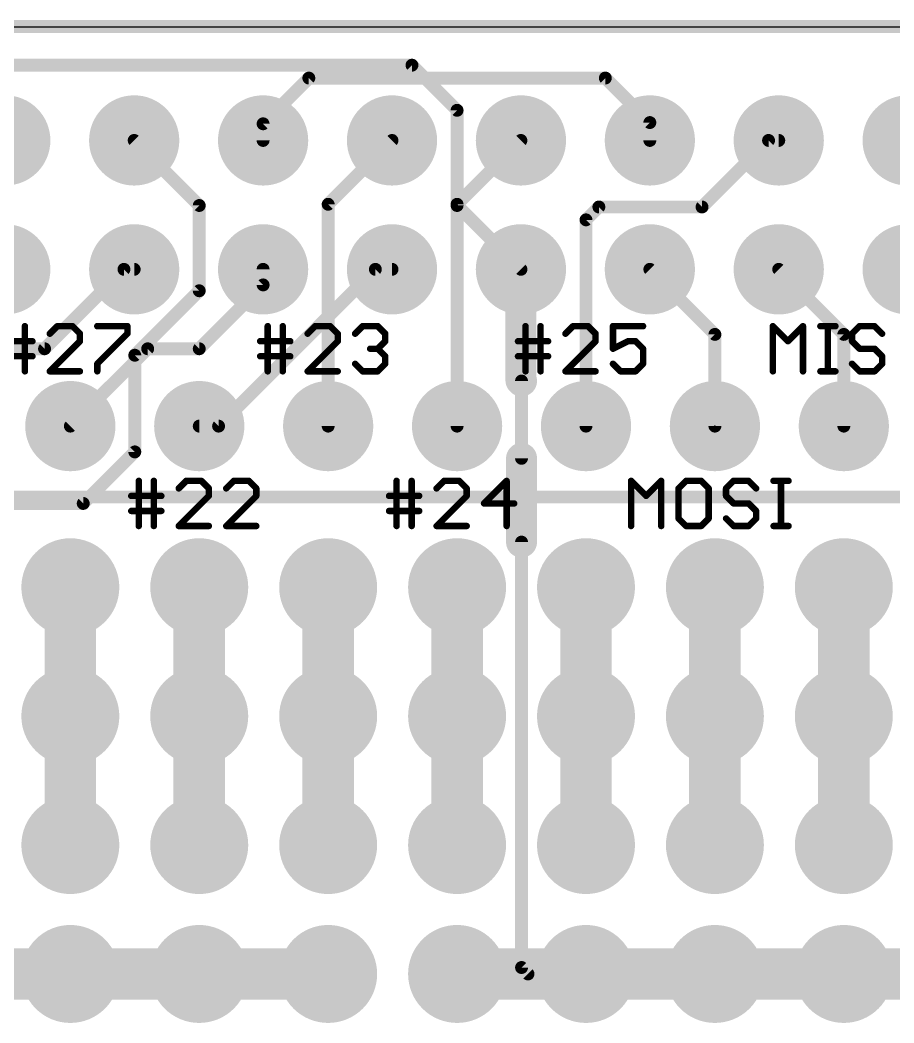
# Model space of a CAD drawing. Extents: x -0.1 to 65.3, y 0 to 30.1.
# Drawn here: x 18.82 to 36.04, y 10.39 to 30.15 of the extents above; entities that cross this region are included whole.
import ezdxf

# ---------------------------------------------------------------- set-up
doc = ezdxf.new("R2010")
doc.units = 0
for name, color, linetype in [('1', 12, 'CONTINUOUS'), ('114', 6, 'CONTINUOUS'), ('16', 132, 'CONTINUOUS'), ('17', 110, 'CONTINUOUS'), ('18', 110, 'CONTINUOUS'), ('20', 4, 'CONTINUOUS'), ('21', 40, 'CONTINUOUS'), ('23', 53, 'CONTINUOUS'), ('29', 253, 'CONTINUOUS'), ('30', 253, 'CONTINUOUS')]:
    doc.layers.add(name, color=color, linetype=linetype)

# ---------------------------------------------------------------- blocks, each defined once
blk = doc.blocks.new('RECT')
blk.add_solid([(-0.5, -0.5), (0.5, -0.5), (-0.5, 0.5), (0.5, 0.5)])
blk = doc.blocks.new('ROUNDP')
at = {"const_width": 0.5}
blk.add_lwpolyline([(0, -0.25, 1), (0, 0.25, 1), (0, -0.25)], format="xyb", dxfattribs=at)
blk = doc.blocks.new('ROUNDV')
at = {"const_width": 0.5}
blk.add_lwpolyline([(0, -0.25, 1), (0, 0.25, 1), (0, -0.25)], format="xyb", dxfattribs=at)

msp = doc.modelspace()

# ---------------------------------------------------------------- linework, layer by layer
at = {"layer": '1', "const_width": 0.254}
for points in [[(23.61, 28.1058), (24.511, 29.0068)], [(24.511, 29.0068), (30.353, 29.0068)], [(30.353, 29.0068), (31.23, 28.1298)], [(23.61, 27.7778), (23.61, 28.1058)], [(31.23, 28.1298), (31.23, 27.7778)], [(21.07, 27.7778), (22.352, 26.4958)], [(27.432, 26.5198), (28.69, 27.7778)], [(32.258, 26.4668), (33.569, 27.7778)], [(33.569, 27.7778), (33.77, 27.7778)], [(22.352, 26.4958), (22.352, 24.8158)], [(27.432, 22.1488), (27.432, 26.5198)], [(29.972, 26.2128), (30.226, 26.4668)], [(30.226, 26.4668), (32.258, 26.4668)], [(29.972, 22.1488), (29.972, 26.2128)], [(19.304, 23.6728), (20.869, 25.2378)], [(20.869, 25.2378), (21.07, 25.2378)], [(22.733, 22.1488), (25.822, 25.2378)], [(25.822, 25.2378), (26.15, 25.2378)], [(31.23, 25.2378), (32.512, 23.9558)], [(33.77, 25.2378), (35.052, 23.9558)], [(22.352, 24.8158), (21.082, 23.5458)], [(32.512, 23.9558), (32.512, 22.1488)], [(35.052, 23.9558), (35.052, 22.1488)], [(16.256, 23.6728), (19.304, 23.6728)], [(21.082, 23.5458), (21.082, 21.6408)], [(22.352, 22.1488), (22.733, 22.1488)], [(21.082, 21.6408), (20.066, 20.6248)], [(20.066, 20.6248), (18.669, 20.6248)]]:
    msp.add_lwpolyline(points, dxfattribs=at)
at = {"layer": '1', "const_width": 0.127}
for points in [[(24.511, 29.0703, 1), (24.511, 28.9433)], [(24.5559, 28.9619, 1), (24.4661, 29.0517)], [(30.3979, 29.0517, 1), (30.3081, 28.9619)], [(30.353, 28.9433, 1), (30.353, 29.0703)], [(23.6735, 28.1058, 1), (23.5465, 28.1058)], [(23.5651, 28.1507, 1), (23.6549, 28.0609)], [(31.2935, 28.1298, 1), (31.1665, 28.1298)], [(31.1851, 28.0849, 1), (31.2749, 28.1747)], [(21.1149, 27.8227, 1), (21.0251, 27.7329)], [(28.7349, 27.7329, 1), (28.6451, 27.8227)], [(33.569, 27.8413, 1), (33.569, 27.7143)], [(33.6139, 27.7329, 1), (33.5241, 27.8227)], [(33.77, 27.7143, 1), (33.77, 27.8413)], [(23.5465, 27.7778, 1), (23.6735, 27.7778)], [(31.1665, 27.7778, 1), (31.2935, 27.7778)], [(22.4155, 26.4958, 1), (22.2885, 26.4958)], [(22.3071, 26.4509, 1), (22.3969, 26.5407)], [(27.4955, 26.5198, 1), (27.3685, 26.5198)], [(27.3871, 26.5647, 1), (27.4769, 26.4749)], [(30.226, 26.5303, 1), (30.226, 26.4033)], [(30.2709, 26.4219, 1), (30.1811, 26.5117)], [(32.2131, 26.5117, 1), (32.3029, 26.4219)], [(32.258, 26.4033, 1), (32.258, 26.5303)], [(30.0355, 26.2128, 1), (29.9085, 26.2128)], [(29.9271, 26.2577, 1), (30.0169, 26.1679)], [(20.869, 25.3013, 1), (20.869, 25.1743)], [(20.9139, 25.1929, 1), (20.8241, 25.2827)], [(21.07, 25.1743, 1), (21.07, 25.3013)], [(25.822, 25.3013, 1), (25.822, 25.1743)], [(25.8669, 25.1929, 1), (25.7771, 25.2827)], [(26.15, 25.1743, 1), (26.15, 25.3013)], [(31.2749, 25.2827, 1), (31.1851, 25.1929)], [(33.8149, 25.2827, 1), (33.7251, 25.1929)], [(22.3969, 24.7709, 1), (22.3071, 24.8607)], [(22.2885, 24.8158, 1), (22.4155, 24.8158)], [(32.5755, 23.9558, 1), (32.4485, 23.9558)], [(32.4671, 23.9109, 1), (32.5569, 24.0007)], [(35.1155, 23.9558, 1), (34.9885, 23.9558)], [(35.0071, 23.9109, 1), (35.0969, 24.0007)], [(19.2591, 23.7177, 1), (19.3489, 23.6279)], [(19.304, 23.6093, 1), (19.304, 23.7363)], [(21.1455, 23.5458, 1), (21.0185, 23.5458)], [(21.0371, 23.5907, 1), (21.1269, 23.5009)], [(22.352, 22.2123, 1), (22.352, 22.0853)], [(22.6881, 22.1937, 1), (22.7779, 22.1039)], [(22.733, 22.0853, 1), (22.733, 22.2123)], [(27.3685, 22.1488, 1), (27.4955, 22.1488)], [(29.9085, 22.1488, 1), (30.0355, 22.1488)], [(32.4485, 22.1488, 1), (32.5755, 22.1488)], [(34.9885, 22.1488, 1), (35.1155, 22.1488)], [(21.1269, 21.5959, 1), (21.0371, 21.6857)], [(21.0185, 21.6408, 1), (21.1455, 21.6408)], [(20.066, 20.5613, 1), (20.066, 20.6883)], [(20.0211, 20.6697, 1), (20.1109, 20.5799)]]:
    msp.add_lwpolyline(points, format="xyb", dxfattribs=at)
at = {"layer": '114', "const_width": 0.8128}
for points in [[(7.112, 11.3538), (24.892, 11.3538)], [(27.432, 11.3538), (57.912, 11.3538)]]:
    msp.add_lwpolyline(points, dxfattribs=at)
at = {"layer": '114', "const_width": 0.4064}
for points in [[(24.892, 11.1506, 1), (24.892, 11.557)], [(27.432, 11.557, 1), (27.432, 11.1506)]]:
    msp.add_lwpolyline(points, format="xyb", dxfattribs=at)
at = {"layer": '16'}
for points, const_width in [([(65.151, 30.0228), (0, 30.0228)], 0.254), ([(12.827, 29.2608), (26.543, 29.2608)], 0.254), ([(26.543, 29.2608), (27.432, 28.3718)], 0.254), ([(27.432, 28.3718), (27.432, 26.4958)], 0.254), ([(26.15, 27.7778), (24.892, 26.5198)], 0.254), ([(24.892, 26.5198), (24.892, 22.1488)], 0.254), ([(27.432, 26.4958), (28.69, 25.2378)], 0.254), ([(28.69, 25.2378), (28.69, 23.0498)], 0.6096), ([(23.61, 24.9308), (23.61, 25.2378)], 0.254), ([(22.352, 23.6728), (23.61, 24.9308)], 0.254), ([(19.812, 22.1488), (21.336, 23.6728)], 0.254), ([(21.336, 23.6728), (22.352, 23.6728)], 0.254), ([(28.69, 23.0498), (28.702, 23.0378)], 0.6096), ([(28.702, 23.0378), (28.702, 21.5138)], 0.254), ([(28.702, 21.5138), (28.702, 19.8628)], 0.6096), ([(0, 20.7518), (65.024, 20.7518)], 0.254), ([(28.702, 19.8628), (28.702, 11.4808)], 0.254), ([(19.812, 18.9738), (19.812, 16.4338)], 0.6096), ([(22.352, 18.9738), (22.352, 16.4338)], 0.6096), ([(24.892, 18.9738), (24.892, 16.4338)], 0.6096), ([(27.432, 18.9738), (27.432, 16.4338)], 0.6096), ([(29.972, 18.9738), (29.972, 16.4338)], 0.6096), ([(32.512, 18.9738), (32.512, 16.4338)], 0.6096), ([(35.052, 18.9738), (35.052, 16.4338)], 0.6096), ([(19.812, 16.4338), (19.812, 13.8938)], 0.6096), ([(22.352, 16.4338), (22.352, 13.8938)], 0.6096), ([(24.892, 16.4338), (24.892, 13.8938)], 0.6096), ([(27.432, 16.4338), (27.432, 13.8938)], 0.6096), ([(29.972, 16.4338), (29.972, 13.8938)], 0.6096), ([(32.512, 16.4338), (32.512, 13.8938)], 0.6096), ([(35.052, 16.4338), (35.052, 13.8938)], 0.6096), ([(17.272, 11.3538), (19.812, 11.3538)], 0.8128), ([(19.812, 11.3538), (22.352, 11.3538)], 0.8128), ([(22.352, 11.3538), (24.892, 11.3538)], 0.8128), ([(27.432, 11.3538), (28.829, 11.3538)], 0.8128), ([(28.829, 11.3538), (29.972, 11.3538)], 0.8128), ([(29.972, 11.3538), (32.512, 11.3538)], 0.8128), ([(32.512, 11.3538), (35.052, 11.3538)], 0.8128), ([(35.052, 11.3538), (37.592, 11.3538)], 0.8128), ([(28.702, 11.4808), (28.829, 11.3538)], 0.254)]:
    msp.add_lwpolyline(points, dxfattribs=dict(at, const_width=const_width))
for points, const_width in [([(26.5879, 29.3057, 1), (26.4981, 29.2159)], 0.127), ([(26.543, 29.1973, 1), (26.543, 29.3243)], 0.127), ([(27.4955, 28.3718, 1), (27.3685, 28.3718)], 0.127), ([(27.3871, 28.3269, 1), (27.4769, 28.4167)], 0.127), ([(26.1949, 27.7329, 1), (26.1051, 27.8227)], 0.127), ([(24.9555, 26.5198, 1), (24.8285, 26.5198)], 0.127), ([(24.8471, 26.5647, 1), (24.9369, 26.4749)], 0.127), ([(27.4769, 26.5407, 1), (27.3871, 26.4509)], 0.127), ([(27.3685, 26.4958, 1), (27.4955, 26.4958)], 0.127), ([(28.8424, 25.2378, 1), (28.5376, 25.2378)], 0.3048), ([(23.6735, 25.2378, 1), (23.5465, 25.2378)], 0.127), ([(28.6451, 25.1929, 1), (28.7349, 25.2827)], 0.127), ([(23.5465, 24.9308, 1), (23.6735, 24.9308)], 0.127), ([(23.6549, 24.8859, 1), (23.5651, 24.9757)], 0.127), ([(21.336, 23.7363, 1), (21.336, 23.6093)], 0.127), ([(21.3809, 23.6279, 1), (21.2911, 23.7177)], 0.127), ([(22.3071, 23.7177, 1), (22.3969, 23.6279)], 0.127), ([(22.352, 23.6093, 1), (22.352, 23.7363)], 0.127), ([(28.7978, 23.1576, 1), (28.5822, 22.942)], 0.3048), ([(28.5376, 23.0498, 1), (28.8424, 23.0498)], 0.3048), ([(28.5942, 22.93, 1), (28.8098, 23.1456)], 0.3048), ([(28.7655, 23.0378, 1), (28.6385, 23.0378)], 0.127), ([(19.7671, 22.1937, 1), (19.8569, 22.1039)], 0.127), ([(24.8285, 22.1488, 1), (24.9555, 22.1488)], 0.127), ([(28.8544, 21.5138, 1), (28.5496, 21.5138)], 0.3048), ([(28.6385, 21.5138, 1), (28.7655, 21.5138)], 0.127), ([(28.5496, 19.8628, 1), (28.8544, 19.8628)], 0.3048), ([(28.7655, 19.8628, 1), (28.6385, 19.8628)], 0.127), ([(19.9644, 18.9738, 1), (19.6596, 18.9738)], 0.3048), ([(22.5044, 18.9738, 1), (22.1996, 18.9738)], 0.3048), ([(25.0444, 18.9738, 1), (24.7396, 18.9738)], 0.3048), ([(27.5844, 18.9738, 1), (27.2796, 18.9738)], 0.3048), ([(30.1244, 18.9738, 1), (29.8196, 18.9738)], 0.3048), ([(32.6644, 18.9738, 1), (32.3596, 18.9738)], 0.3048), ([(35.2044, 18.9738, 1), (34.8996, 18.9738)], 0.3048), ([(19.9644, 16.4338, 1), (19.6596, 16.4338)], 0.3048), ([(22.5044, 16.4338, 1), (22.1996, 16.4338)], 0.3048), ([(25.0444, 16.4338, 1), (24.7396, 16.4338)], 0.3048), ([(27.5844, 16.4338, 1), (27.2796, 16.4338)], 0.3048), ([(30.1244, 16.4338, 1), (29.8196, 16.4338)], 0.3048), ([(32.6644, 16.4338, 1), (32.3596, 16.4338)], 0.3048), ([(35.2044, 16.4338, 1), (34.8996, 16.4338)], 0.3048), ([(19.6596, 16.4338, 1), (19.9644, 16.4338)], 0.3048), ([(22.1996, 16.4338, 1), (22.5044, 16.4338)], 0.3048), ([(24.7396, 16.4338, 1), (25.0444, 16.4338)], 0.3048), ([(27.2796, 16.4338, 1), (27.5844, 16.4338)], 0.3048), ([(29.8196, 16.4338, 1), (30.1244, 16.4338)], 0.3048), ([(32.3596, 16.4338, 1), (32.6644, 16.4338)], 0.3048), ([(34.8996, 16.4338, 1), (35.2044, 16.4338)], 0.3048), ([(19.6596, 13.8938, 1), (19.9644, 13.8938)], 0.3048), ([(22.1996, 13.8938, 1), (22.5044, 13.8938)], 0.3048), ([(24.7396, 13.8938, 1), (25.0444, 13.8938)], 0.3048), ([(27.2796, 13.8938, 1), (27.5844, 13.8938)], 0.3048), ([(29.8196, 13.8938, 1), (30.1244, 13.8938)], 0.3048), ([(32.3596, 13.8938, 1), (32.6644, 13.8938)], 0.3048), ([(34.8996, 13.8938, 1), (35.2044, 13.8938)], 0.3048), ([(19.812, 11.557, 1), (19.812, 11.1506)], 0.4064), ([(19.812, 11.1506, 1), (19.812, 11.557)], 0.4064), ([(22.352, 11.557, 1), (22.352, 11.1506)], 0.4064), ([(22.352, 11.1506, 1), (22.352, 11.557)], 0.4064), ([(24.892, 11.1506, 1), (24.892, 11.557)], 0.4064), ([(27.432, 11.557, 1), (27.432, 11.1506)], 0.4064), ([(28.829, 11.557, 1), (28.829, 11.1506)], 0.4064), ([(28.829, 11.1506, 1), (28.829, 11.557)], 0.4064), ([(29.972, 11.557, 1), (29.972, 11.1506)], 0.4064), ([(29.972, 11.1506, 1), (29.972, 11.557)], 0.4064), ([(32.512, 11.557, 1), (32.512, 11.1506)], 0.4064), ([(32.512, 11.1506, 1), (32.512, 11.557)], 0.4064), ([(35.052, 11.557, 1), (35.052, 11.1506)], 0.4064), ([(35.052, 11.1506, 1), (35.052, 11.557)], 0.4064), ([(28.7469, 11.5257, 1), (28.6571, 11.4359)], 0.127), ([(28.6385, 11.4808, 1), (28.7655, 11.4808)], 0.127), ([(28.7841, 11.3089, 1), (28.8739, 11.3987)], 0.127)]:
    msp.add_lwpolyline(points, format="xyb", dxfattribs=dict(at, const_width=const_width))
at = {"layer": '20'}
msp.add_line((62, 30.0078), (3, 30.0078), dxfattribs=at)
at = {"layer": '21'}
msp.add_line((62, 30.0078), (3, 30.0078), dxfattribs=at)
for points, const_width in [([(18.9171, 24.1181), (18.9171, 23.2283)], 0.127), ([(19.556, 24.1181), (19.4077, 23.9698)], 0.127), ([(19.8526, 24.1181), (19.556, 24.1181)], 0.127), ([(20.0009, 23.9698), (19.8526, 24.1181)], 0.127), ([(20.3433, 24.1181), (20.9364, 24.1181)], 0.127), ([(20.9364, 24.1181), (20.9364, 23.9698)], 0.127), ([(23.7005, 23.2283), (23.7005, 24.1181)], 0.127), ([(23.9971, 24.1181), (23.9971, 23.2283)], 0.127), ([(24.636, 24.1181), (24.4877, 23.9698)], 0.127), ([(24.9326, 24.1181), (24.636, 24.1181)], 0.127), ([(25.0809, 23.9698), (24.9326, 24.1181)], 0.127), ([(25.4233, 23.9698), (25.5716, 24.1181)], 0.127), ([(25.5716, 24.1181), (25.8681, 24.1181)], 0.127), ([(25.8681, 24.1181), (26.0164, 23.9698)], 0.127), ([(28.7805, 23.2283), (28.7805, 24.1181)], 0.127), ([(29.0771, 24.1181), (29.0771, 23.2283)], 0.127), ([(29.716, 24.1181), (29.5677, 23.9698)], 0.127), ([(30.0126, 24.1181), (29.716, 24.1181)], 0.127), ([(30.1609, 23.9698), (30.0126, 24.1181)], 0.127), ([(31.0964, 24.1181), (30.5033, 24.1181)], 0.127), ([(30.5033, 24.1181), (30.5033, 23.6732)], 0.127), ([(33.6544, 23.2283), (33.6544, 24.1181)], 0.127), ([(33.6544, 24.1181), (33.951, 23.8215)], 0.127), ([(33.951, 23.8215), (34.2476, 24.1181)], 0.127), ([(34.2476, 24.1181), (34.2476, 23.2283)], 0.127), ([(34.5899, 24.1181), (34.8865, 24.1181)], 0.127), ([(34.7382, 23.2283), (34.7382, 24.1181)], 0.127), ([(35.3619, 24.1181), (35.2136, 23.9698)], 0.127), ([(35.6585, 24.1181), (35.3619, 24.1181)], 0.127), ([(35.8068, 23.9698), (35.6585, 24.1181)], 0.127), ([(20.0009, 23.8215), (20.0009, 23.9698)], 0.127), ([(20.9364, 23.9698), (20.3433, 23.3766)], 0.127), ([(25.0809, 23.8215), (25.0809, 23.9698)], 0.127), ([(26.0164, 23.9698), (26.0164, 23.8215)], 0.127), ([(30.1609, 23.8215), (30.1609, 23.9698)], 0.127), ([(35.2136, 23.9698), (35.2136, 23.8215)], 0.127), ([(18.4722, 23.8215), (18.9171, 23.8215)], 0.127), ([(18.9171, 23.8215), (19.0654, 23.8215)], 0.127), ([(19.4077, 23.2283), (20.0009, 23.8215)], 0.127), ([(23.5522, 23.8215), (23.9971, 23.8215)], 0.127), ([(23.9971, 23.8215), (24.1454, 23.8215)], 0.127), ([(24.4877, 23.2283), (25.0809, 23.8215)], 0.127), ([(25.8681, 23.6732), (25.7198, 23.6732)], 0.127), ([(26.0164, 23.8215), (25.8681, 23.6732)], 0.127), ([(25.8681, 23.6732), (26.0164, 23.5249)], 0.127), ([(28.6322, 23.8215), (29.0771, 23.8215)], 0.127), ([(29.0771, 23.8215), (29.2254, 23.8215)], 0.127), ([(29.5677, 23.2283), (30.1609, 23.8215)], 0.127), ([(30.5033, 23.6732), (30.7998, 23.8215)], 0.127), ([(30.7998, 23.8215), (30.9481, 23.8215)], 0.127), ([(30.9481, 23.8215), (31.0964, 23.6732)], 0.127), ([(31.0964, 23.6732), (31.0964, 23.3766)], 0.127), ([(35.2136, 23.8215), (35.3619, 23.6732)], 0.127), ([(35.3619, 23.6732), (35.6585, 23.6732)], 0.127), ([(35.6585, 23.6732), (35.8068, 23.5249)], 0.127), ([(18.4722, 23.5249), (19.0654, 23.5249)], 0.127), ([(23.5522, 23.5249), (24.1454, 23.5249)], 0.127), ([(26.0164, 23.5249), (26.0164, 23.3766)], 0.127), ([(28.6322, 23.5249), (29.2254, 23.5249)], 0.127), ([(35.8068, 23.5249), (35.8068, 23.3766)], 0.127), ([(20.3433, 23.3766), (20.3433, 23.2283)], 0.127), ([(25.5716, 23.2283), (25.4233, 23.3766)], 0.127), ([(26.0164, 23.3766), (25.8681, 23.2283)], 0.127), ([(30.6516, 23.2283), (30.5033, 23.3766)], 0.127), ([(31.0964, 23.3766), (30.9481, 23.2283)], 0.127), ([(35.3619, 23.2283), (35.2136, 23.3766)], 0.127), ([(35.8068, 23.3766), (35.6585, 23.2283)], 0.127), ([(20.0009, 23.2283), (19.4077, 23.2283)], 0.127), ([(25.0809, 23.2283), (24.4877, 23.2283)], 0.127), ([(25.8681, 23.2283), (25.5716, 23.2283)], 0.127), ([(30.1609, 23.2283), (29.5677, 23.2283)], 0.127), ([(30.9481, 23.2283), (30.6516, 23.2283)], 0.127), ([(34.5899, 23.2283), (34.8865, 23.2283)], 0.127), ([(35.6585, 23.2283), (35.3619, 23.2283)], 0.127), ([(21.1605, 20.1803), (21.1605, 21.0701)], 0.127), ([(21.4571, 21.0701), (21.4571, 20.1803)], 0.127), ([(22.096, 21.0701), (21.9477, 20.9218)], 0.127), ([(22.3926, 21.0701), (22.096, 21.0701)], 0.127), ([(22.5409, 20.9218), (22.3926, 21.0701)], 0.127), ([(22.5409, 20.7735), (22.5409, 20.9218)], 0.127), ([(23.0316, 21.0701), (22.8833, 20.9218)], 0.127), ([(23.3281, 21.0701), (23.0316, 21.0701)], 0.127), ([(23.4764, 20.9218), (23.3281, 21.0701)], 0.127), ([(23.4764, 20.7735), (23.4764, 20.9218)], 0.127), ([(26.2405, 20.1803), (26.2405, 21.0701)], 0.127), ([(26.5371, 21.0701), (26.5371, 20.1803)], 0.127), ([(27.176, 21.0701), (27.0277, 20.9218)], 0.127), ([(27.4726, 21.0701), (27.176, 21.0701)], 0.127), ([(27.6209, 20.9218), (27.4726, 21.0701)], 0.127), ([(27.6209, 20.7735), (27.6209, 20.9218)], 0.127), ([(28.4081, 21.0701), (27.9633, 20.6252)], 0.127), ([(28.4081, 20.1803), (28.4081, 21.0701)], 0.127), ([(30.8604, 20.1803), (30.8604, 21.0701)], 0.127), ([(30.8604, 21.0701), (31.157, 20.7735)], 0.127), ([(31.157, 20.7735), (31.4536, 21.0701)], 0.127), ([(31.4536, 21.0701), (31.4536, 20.1803)], 0.127), ([(31.9442, 21.0701), (31.7959, 20.9218)], 0.127), ([(31.7959, 20.9218), (31.7959, 20.3286)], 0.127), ([(32.2408, 21.0701), (31.9442, 21.0701)], 0.127), ([(32.3891, 20.9218), (32.2408, 21.0701)], 0.127), ([(32.3891, 20.3286), (32.3891, 20.9218)], 0.127), ([(32.8797, 21.0701), (32.7314, 20.9218)], 0.127), ([(32.7314, 20.9218), (32.7314, 20.7735)], 0.127), ([(33.1763, 21.0701), (32.8797, 21.0701)], 0.127), ([(33.3246, 20.9218), (33.1763, 21.0701)], 0.127), ([(33.6669, 21.0701), (33.9635, 21.0701)], 0.127), ([(33.8152, 20.1803), (33.8152, 21.0701)], 0.127), ([(21.0122, 20.7735), (21.4571, 20.7735)], 0.127), ([(21.4571, 20.7735), (21.6054, 20.7735)], 0.127), ([(21.9477, 20.1803), (22.5409, 20.7735)], 0.127), ([(22.8833, 20.1803), (23.4764, 20.7735)], 0.127), ([(26.0922, 20.7735), (26.5371, 20.7735)], 0.127), ([(26.5371, 20.7735), (26.6854, 20.7735)], 0.127), ([(27.0277, 20.1803), (27.6209, 20.7735)], 0.127), ([(32.7314, 20.7735), (32.8797, 20.6252)], 0.127), ([(27.9633, 20.6252), (28.5564, 20.6252)], 0.127), ([(32.8797, 20.6252), (33.1763, 20.6252)], 0.127), ([(33.1763, 20.6252), (33.3246, 20.4769)], 0.127), ([(21.0122, 20.4769), (21.6054, 20.4769)], 0.127), ([(26.0922, 20.4769), (26.6854, 20.4769)], 0.127), ([(31.7959, 20.3286), (31.9442, 20.1803)], 0.127), ([(32.2408, 20.1803), (32.3891, 20.3286)], 0.127), ([(32.8797, 20.1803), (32.7314, 20.3286)], 0.127), ([(33.3246, 20.3286), (33.1763, 20.1803)], 0.127), ([(33.3246, 20.4769), (33.3246, 20.3286)], 0.127), ([(22.5409, 20.1803), (21.9477, 20.1803)], 0.127), ([(23.4764, 20.1803), (22.8833, 20.1803)], 0.127), ([(27.6209, 20.1803), (27.0277, 20.1803)], 0.127), ([(31.9442, 20.1803), (32.2408, 20.1803)], 0.127), ([(33.1763, 20.1803), (32.8797, 20.1803)], 0.127), ([(33.6669, 20.1803), (33.9635, 20.1803)], 0.127), ([(19.812, 18.9738), (19.812, 13.6398)], 0.6096), ([(22.352, 18.9738), (22.352, 13.6398)], 0.6096), ([(24.892, 18.9738), (24.892, 13.6398)], 0.6096), ([(27.432, 18.9738), (27.432, 13.6398)], 0.6096), ([(29.972, 18.9738), (29.972, 13.6398)], 0.6096), ([(32.512, 18.9738), (32.512, 13.6398)], 0.6096), ([(35.052, 18.9738), (35.052, 13.6398)], 0.6096)]:
    msp.add_lwpolyline(points, dxfattribs=dict(at, const_width=const_width))
for points, const_width in [([(18.9489, 24.1181, 1), (18.8854, 24.1181)], 0.0635), ([(19.556, 24.1498, 1), (19.556, 24.0863)], 0.0635), ([(19.5785, 24.0956, 1), (19.5336, 24.1405)], 0.0635), ([(19.8751, 24.1405, 1), (19.8302, 24.0956)], 0.0635), ([(19.8526, 24.0863, 1), (19.8526, 24.1498)], 0.0635), ([(20.3433, 24.1498, 1), (20.3433, 24.0863)], 0.0635), ([(20.9682, 24.1181, 1), (20.9047, 24.1181)], 0.0635), ([(20.9364, 24.0863, 1), (20.9364, 24.1498)], 0.0635), ([(23.7323, 24.1181, 1), (23.6688, 24.1181)], 0.0635), ([(24.0288, 24.1181, 1), (23.9654, 24.1181)], 0.0635), ([(24.636, 24.1498, 1), (24.636, 24.0863)], 0.0635), ([(24.6585, 24.0956, 1), (24.6136, 24.1405)], 0.0635), ([(24.9551, 24.1405, 1), (24.9102, 24.0956)], 0.0635), ([(24.9326, 24.0863, 1), (24.9326, 24.1498)], 0.0635), ([(25.5716, 24.1498, 1), (25.5716, 24.0863)], 0.0635), ([(25.594, 24.0956, 1), (25.5491, 24.1405)], 0.0635), ([(25.8906, 24.1405, 1), (25.8457, 24.0956)], 0.0635), ([(25.8681, 24.0863, 1), (25.8681, 24.1498)], 0.0635), ([(28.8123, 24.1181, 1), (28.7488, 24.1181)], 0.0635), ([(29.1089, 24.1181, 1), (29.0454, 24.1181)], 0.0635), ([(29.716, 24.1498, 1), (29.716, 24.0863)], 0.0635), ([(29.7385, 24.0956, 1), (29.6936, 24.1405)], 0.0635), ([(30.0351, 24.1405, 1), (29.9902, 24.0956)], 0.0635), ([(30.0126, 24.0863, 1), (30.0126, 24.1498)], 0.0635), ([(30.535, 24.1181, 1), (30.4715, 24.1181)], 0.0635), ([(30.5033, 24.1498, 1), (30.5033, 24.0863)], 0.0635), ([(31.0964, 24.0863, 1), (31.0964, 24.1498)], 0.0635), ([(33.6861, 24.1181, 1), (33.6226, 24.1181)], 0.0635), ([(33.6768, 24.1405, 1), (33.6319, 24.0956)], 0.0635), ([(34.2793, 24.1181, 1), (34.2158, 24.1181)], 0.0635), ([(34.27, 24.0956, 1), (34.2251, 24.1405)], 0.0635), ([(34.5899, 24.1498, 1), (34.5899, 24.0863)], 0.0635), ([(34.7699, 24.1181, 1), (34.7064, 24.1181)], 0.0635), ([(34.8865, 24.0863, 1), (34.8865, 24.1498)], 0.0635), ([(35.3619, 24.1498, 1), (35.3619, 24.0863)], 0.0635), ([(35.3843, 24.0956, 1), (35.3394, 24.1405)], 0.0635), ([(35.6809, 24.1405, 1), (35.636, 24.0956)], 0.0635), ([(35.6585, 24.0863, 1), (35.6585, 24.1498)], 0.0635), ([(19.3853, 23.9922, 1), (19.4302, 23.9473)], 0.0635), ([(20.0327, 23.9698, 1), (19.9692, 23.9698)], 0.0635), ([(19.9785, 23.9473, 1), (20.0234, 23.9922)], 0.0635), ([(20.9047, 23.9698, 1), (20.9682, 23.9698)], 0.0635), ([(20.9589, 23.9473, 1), (20.914, 23.9922)], 0.0635), ([(24.4653, 23.9922, 1), (24.5102, 23.9473)], 0.0635), ([(25.1127, 23.9698, 1), (25.0492, 23.9698)], 0.0635), ([(25.0585, 23.9473, 1), (25.1034, 23.9922)], 0.0635), ([(25.4008, 23.9922, 1), (25.4457, 23.9473)], 0.0635), ([(26.0482, 23.9698, 1), (25.9847, 23.9698)], 0.0635), ([(25.994, 23.9473, 1), (26.0389, 23.9922)], 0.0635), ([(29.5453, 23.9922, 1), (29.5902, 23.9473)], 0.0635), ([(30.1927, 23.9698, 1), (30.1292, 23.9698)], 0.0635), ([(30.1385, 23.9473, 1), (30.1834, 23.9922)], 0.0635), ([(35.2453, 23.9698, 1), (35.1818, 23.9698)], 0.0635), ([(35.1911, 23.9922, 1), (35.236, 23.9473)], 0.0635), ([(35.7843, 23.9473, 1), (35.8292, 23.9922)], 0.0635), ([(18.9171, 23.8532, 1), (18.9171, 23.7897)], 0.0635), ([(18.9171, 23.7897, 1), (18.9171, 23.8532)], 0.0635), ([(19.0654, 23.7897, 1), (19.0654, 23.8532)], 0.0635), ([(19.9692, 23.8215, 1), (20.0327, 23.8215)], 0.0635), ([(20.0234, 23.799, 1), (19.9785, 23.8439)], 0.0635), ([(23.5522, 23.8532, 1), (23.5522, 23.7897)], 0.0635), ([(23.9971, 23.8532, 1), (23.9971, 23.7897)], 0.0635), ([(23.9971, 23.7897, 1), (23.9971, 23.8532)], 0.0635), ([(24.1454, 23.7897, 1), (24.1454, 23.8532)], 0.0635), ([(25.0492, 23.8215, 1), (25.1127, 23.8215)], 0.0635), ([(25.1034, 23.799, 1), (25.0585, 23.8439)], 0.0635), ([(25.7198, 23.7049, 1), (25.7198, 23.6414)], 0.0635), ([(25.8906, 23.6956, 1), (25.8457, 23.6507)], 0.0635), ([(25.8457, 23.6956, 1), (25.8906, 23.6507)], 0.0635), ([(25.8681, 23.6414, 1), (25.8681, 23.7049)], 0.0635), ([(25.9847, 23.8215, 1), (26.0482, 23.8215)], 0.0635), ([(26.0389, 23.799, 1), (25.994, 23.8439)], 0.0635), ([(28.6322, 23.8532, 1), (28.6322, 23.7897)], 0.0635), ([(29.0771, 23.8532, 1), (29.0771, 23.7897)], 0.0635), ([(29.0771, 23.7897, 1), (29.0771, 23.8532)], 0.0635), ([(29.2254, 23.7897, 1), (29.2254, 23.8532)], 0.0635), ([(30.1292, 23.8215, 1), (30.1927, 23.8215)], 0.0635), ([(30.1834, 23.799, 1), (30.1385, 23.8439)], 0.0635), ([(30.4891, 23.7016, 1), (30.5175, 23.6448)], 0.0635), ([(30.7998, 23.8532, 1), (30.7998, 23.7897)], 0.0635), ([(30.814, 23.7931, 1), (30.7856, 23.8499)], 0.0635), ([(30.9706, 23.8439, 1), (30.9257, 23.799)], 0.0635), ([(30.9481, 23.7897, 1), (30.9481, 23.8532)], 0.0635), ([(31.1282, 23.6732, 1), (31.0647, 23.6732)], 0.0635), ([(31.074, 23.6507, 1), (31.1189, 23.6956)], 0.0635), ([(33.9285, 23.8439, 1), (33.9734, 23.799)], 0.0635), ([(33.9285, 23.799, 1), (33.9734, 23.8439)], 0.0635), ([(35.1818, 23.8215, 1), (35.2453, 23.8215)], 0.0635), ([(35.236, 23.8439, 1), (35.1911, 23.799)], 0.0635), ([(35.3619, 23.7049, 1), (35.3619, 23.6414)], 0.0635), ([(35.3394, 23.6507, 1), (35.3843, 23.6956)], 0.0635), ([(35.6809, 23.6956, 1), (35.636, 23.6507)], 0.0635), ([(35.6585, 23.6414, 1), (35.6585, 23.7049)], 0.0635), ([(19.0654, 23.4931, 1), (19.0654, 23.5566)], 0.0635), ([(23.5522, 23.5566, 1), (23.5522, 23.4931)], 0.0635), ([(24.1454, 23.4931, 1), (24.1454, 23.5566)], 0.0635), ([(26.0482, 23.5249, 1), (25.9847, 23.5249)], 0.0635), ([(25.994, 23.5024, 1), (26.0389, 23.5473)], 0.0635), ([(28.6322, 23.5566, 1), (28.6322, 23.4931)], 0.0635), ([(29.2254, 23.4931, 1), (29.2254, 23.5566)], 0.0635), ([(30.4715, 23.6732, 1), (30.535, 23.6732)], 0.0635), ([(35.8385, 23.5249, 1), (35.775, 23.5249)], 0.0635), ([(35.7843, 23.5024, 1), (35.8292, 23.5473)], 0.0635), ([(20.375, 23.3766, 1), (20.3115, 23.3766)], 0.0635), ([(20.3208, 23.399, 1), (20.3657, 23.3541)], 0.0635), ([(25.4457, 23.399, 1), (25.4008, 23.3541)], 0.0635), ([(25.9847, 23.3766, 1), (26.0482, 23.3766)], 0.0635), ([(26.0389, 23.3541, 1), (25.994, 23.399)], 0.0635), ([(30.5257, 23.399, 1), (30.4808, 23.3541)], 0.0635), ([(31.0647, 23.3766, 1), (31.1282, 23.3766)], 0.0635), ([(31.1189, 23.3541, 1), (31.074, 23.399)], 0.0635), ([(35.236, 23.399, 1), (35.1911, 23.3541)], 0.0635), ([(35.775, 23.3766, 1), (35.8385, 23.3766)], 0.0635), ([(35.8292, 23.3541, 1), (35.7843, 23.399)], 0.0635), ([(18.8854, 23.2283, 1), (18.9489, 23.2283)], 0.0635), ([(19.4077, 23.26, 1), (19.4077, 23.1966)], 0.0635), ([(19.3853, 23.2508, 1), (19.4302, 23.2058)], 0.0635), ([(20.0009, 23.1966, 1), (20.0009, 23.26)], 0.0635), ([(20.3115, 23.2283, 1), (20.375, 23.2283)], 0.0635), ([(23.6688, 23.2283, 1), (23.7323, 23.2283)], 0.0635), ([(23.9654, 23.2283, 1), (24.0288, 23.2283)], 0.0635), ([(24.4653, 23.2508, 1), (24.5102, 23.2058)], 0.0635), ([(24.4877, 23.26, 1), (24.4877, 23.1966)], 0.0635), ([(25.0809, 23.1966, 1), (25.0809, 23.26)], 0.0635), ([(25.5716, 23.26, 1), (25.5716, 23.1966)], 0.0635), ([(25.5491, 23.2058, 1), (25.594, 23.2508)], 0.0635), ([(25.8457, 23.2508, 1), (25.8906, 23.2058)], 0.0635), ([(25.8681, 23.1966, 1), (25.8681, 23.26)], 0.0635), ([(28.7488, 23.2283, 1), (28.8123, 23.2283)], 0.0635), ([(29.0454, 23.2283, 1), (29.1089, 23.2283)], 0.0635), ([(29.5677, 23.26, 1), (29.5677, 23.1966)], 0.0635), ([(29.5453, 23.2508, 1), (29.5902, 23.2058)], 0.0635), ([(30.1609, 23.1966, 1), (30.1609, 23.26)], 0.0635), ([(30.6516, 23.26, 1), (30.6516, 23.1966)], 0.0635), ([(30.6291, 23.2058, 1), (30.674, 23.2508)], 0.0635), ([(30.9257, 23.2508, 1), (30.9706, 23.2058)], 0.0635), ([(30.9481, 23.1966, 1), (30.9481, 23.26)], 0.0635), ([(33.6226, 23.2283, 1), (33.6861, 23.2283)], 0.0635), ([(34.2158, 23.2283, 1), (34.2793, 23.2283)], 0.0635), ([(34.5899, 23.26, 1), (34.5899, 23.1966)], 0.0635), ([(34.7064, 23.2283, 1), (34.7699, 23.2283)], 0.0635), ([(34.8865, 23.1966, 1), (34.8865, 23.26)], 0.0635), ([(35.3619, 23.26, 1), (35.3619, 23.1966)], 0.0635), ([(35.3394, 23.2058, 1), (35.3843, 23.2508)], 0.0635), ([(35.636, 23.2508, 1), (35.6809, 23.2058)], 0.0635), ([(35.6585, 23.1966, 1), (35.6585, 23.26)], 0.0635), ([(21.1923, 21.0701, 1), (21.1288, 21.0701)], 0.0635), ([(21.4888, 21.0701, 1), (21.4254, 21.0701)], 0.0635), ([(21.9253, 20.9442, 1), (21.9702, 20.8993)], 0.0635), ([(22.096, 21.1018, 1), (22.096, 21.0383)], 0.0635), ([(22.1185, 21.0476, 1), (22.0736, 21.0925)], 0.0635), ([(22.4151, 21.0925, 1), (22.3702, 21.0476)], 0.0635), ([(22.3926, 21.0383, 1), (22.3926, 21.1018)], 0.0635), ([(22.5727, 20.9218, 1), (22.5092, 20.9218)], 0.0635), ([(22.5185, 20.8993, 1), (22.5634, 20.9442)], 0.0635), ([(22.8608, 20.9442, 1), (22.9057, 20.8993)], 0.0635), ([(23.0316, 21.1018, 1), (23.0316, 21.0383)], 0.0635), ([(23.054, 21.0476, 1), (23.0091, 21.0925)], 0.0635), ([(23.3506, 21.0925, 1), (23.3057, 21.0476)], 0.0635), ([(23.3281, 21.0383, 1), (23.3281, 21.1018)], 0.0635), ([(23.5082, 20.9218, 1), (23.4447, 20.9218)], 0.0635), ([(23.454, 20.8993, 1), (23.4989, 20.9442)], 0.0635), ([(26.2723, 21.0701, 1), (26.2088, 21.0701)], 0.0635), ([(26.5689, 21.0701, 1), (26.5054, 21.0701)], 0.0635), ([(27.0053, 20.9442, 1), (27.0502, 20.8993)], 0.0635), ([(27.176, 21.1018, 1), (27.176, 21.0383)], 0.0635), ([(27.1985, 21.0476, 1), (27.1536, 21.0925)], 0.0635), ([(27.4951, 21.0925, 1), (27.4502, 21.0476)], 0.0635), ([(27.4726, 21.0383, 1), (27.4726, 21.1018)], 0.0635), ([(27.6527, 20.9218, 1), (27.5892, 20.9218)], 0.0635), ([(27.5985, 20.8993, 1), (27.6434, 20.9442)], 0.0635), ([(28.4399, 21.0701, 1), (28.3764, 21.0701)], 0.0635), ([(28.4306, 21.0476, 1), (28.3857, 21.0925)], 0.0635), ([(30.8921, 21.0701, 1), (30.8286, 21.0701)], 0.0635), ([(30.8828, 21.0925, 1), (30.8379, 21.0476)], 0.0635), ([(31.4853, 21.0701, 1), (31.4218, 21.0701)], 0.0635), ([(31.476, 21.0476, 1), (31.4311, 21.0925)], 0.0635), ([(31.8277, 20.9218, 1), (31.7642, 20.9218)], 0.0635), ([(31.7734, 20.9442, 1), (31.8184, 20.8993)], 0.0635), ([(31.9442, 21.1018, 1), (31.9442, 21.0383)], 0.0635), ([(31.9666, 21.0476, 1), (31.9217, 21.0925)], 0.0635), ([(32.2632, 21.0925, 1), (32.2183, 21.0476)], 0.0635), ([(32.2408, 21.0383, 1), (32.2408, 21.1018)], 0.0635), ([(32.4208, 20.9218, 1), (32.3573, 20.9218)], 0.0635), ([(32.3666, 20.8993, 1), (32.4115, 20.9442)], 0.0635), ([(32.7632, 20.9218, 1), (32.6997, 20.9218)], 0.0635), ([(32.709, 20.9442, 1), (32.7539, 20.8993)], 0.0635), ([(32.8797, 21.1018, 1), (32.8797, 21.0383)], 0.0635), ([(32.9022, 21.0476, 1), (32.8573, 21.0925)], 0.0635), ([(33.1987, 21.0925, 1), (33.1538, 21.0476)], 0.0635), ([(33.1763, 21.0383, 1), (33.1763, 21.1018)], 0.0635), ([(33.3021, 20.8993, 1), (33.347, 20.9442)], 0.0635), ([(33.6669, 21.1018, 1), (33.6669, 21.0383)], 0.0635), ([(33.847, 21.0701, 1), (33.7835, 21.0701)], 0.0635), ([(33.9635, 21.0383, 1), (33.9635, 21.1018)], 0.0635), ([(21.0122, 20.8052, 1), (21.0122, 20.7417)], 0.0635), ([(21.4571, 20.8052, 1), (21.4571, 20.7417)], 0.0635), ([(21.4571, 20.7417, 1), (21.4571, 20.8052)], 0.0635), ([(21.6054, 20.7417, 1), (21.6054, 20.8052)], 0.0635), ([(22.5092, 20.7735, 1), (22.5727, 20.7735)], 0.0635), ([(22.5634, 20.751, 1), (22.5185, 20.7959)], 0.0635), ([(23.4447, 20.7735, 1), (23.5082, 20.7735)], 0.0635), ([(23.4989, 20.751, 1), (23.454, 20.7959)], 0.0635), ([(26.0922, 20.8052, 1), (26.0922, 20.7417)], 0.0635), ([(26.5371, 20.8052, 1), (26.5371, 20.7417)], 0.0635), ([(26.5371, 20.7417, 1), (26.5371, 20.8052)], 0.0635), ([(26.6854, 20.7417, 1), (26.6854, 20.8052)], 0.0635), ([(27.5892, 20.7735, 1), (27.6527, 20.7735)], 0.0635), ([(27.6434, 20.751, 1), (27.5985, 20.7959)], 0.0635), ([(31.1345, 20.7959, 1), (31.1794, 20.751)], 0.0635), ([(31.1345, 20.751, 1), (31.1794, 20.7959)], 0.0635), ([(32.6997, 20.7735, 1), (32.7632, 20.7735)], 0.0635), ([(32.7539, 20.7959, 1), (32.709, 20.751)], 0.0635), ([(27.9633, 20.6569, 1), (27.9633, 20.5934)], 0.0635), ([(27.9408, 20.6476, 1), (27.9857, 20.6027)], 0.0635), ([(28.5564, 20.5934, 1), (28.5564, 20.6569)], 0.0635), ([(32.8797, 20.6569, 1), (32.8797, 20.5934)], 0.0635), ([(32.8573, 20.6027, 1), (32.9022, 20.6476)], 0.0635), ([(33.1987, 20.6476, 1), (33.1538, 20.6027)], 0.0635), ([(33.1763, 20.5934, 1), (33.1763, 20.6569)], 0.0635), ([(21.0122, 20.5086, 1), (21.0122, 20.4451)], 0.0635), ([(21.6054, 20.4451, 1), (21.6054, 20.5086)], 0.0635), ([(26.0922, 20.5086, 1), (26.0922, 20.4451)], 0.0635), ([(26.6854, 20.4451, 1), (26.6854, 20.5086)], 0.0635), ([(31.8184, 20.351, 1), (31.7734, 20.3061)], 0.0635), ([(31.7642, 20.3286, 1), (31.8277, 20.3286)], 0.0635), ([(32.3573, 20.3286, 1), (32.4208, 20.3286)], 0.0635), ([(32.4115, 20.3061, 1), (32.3666, 20.351)], 0.0635), ([(32.7539, 20.351, 1), (32.709, 20.3061)], 0.0635), ([(33.3563, 20.4769, 1), (33.2928, 20.4769)], 0.0635), ([(33.2928, 20.3286, 1), (33.3563, 20.3286)], 0.0635), ([(33.3021, 20.4544, 1), (33.347, 20.4993)], 0.0635), ([(33.347, 20.3061, 1), (33.3021, 20.351)], 0.0635), ([(21.1288, 20.1803, 1), (21.1923, 20.1803)], 0.0635), ([(21.4254, 20.1803, 1), (21.4888, 20.1803)], 0.0635), ([(21.9477, 20.2121, 1), (21.9477, 20.1486)], 0.0635), ([(21.9253, 20.2028, 1), (21.9702, 20.1578)], 0.0635), ([(22.5409, 20.1486, 1), (22.5409, 20.2121)], 0.0635), ([(22.8608, 20.2028, 1), (22.9057, 20.1578)], 0.0635), ([(22.8833, 20.2121, 1), (22.8833, 20.1486)], 0.0635), ([(23.4764, 20.1486, 1), (23.4764, 20.2121)], 0.0635), ([(26.2088, 20.1803, 1), (26.2723, 20.1803)], 0.0635), ([(26.5054, 20.1803, 1), (26.5689, 20.1803)], 0.0635), ([(27.0277, 20.2121, 1), (27.0277, 20.1486)], 0.0635), ([(27.0053, 20.2028, 1), (27.0502, 20.1578)], 0.0635), ([(27.6209, 20.1486, 1), (27.6209, 20.2121)], 0.0635), ([(28.3764, 20.1803, 1), (28.4399, 20.1803)], 0.0635), ([(30.8286, 20.1803, 1), (30.8921, 20.1803)], 0.0635), ([(31.4218, 20.1803, 1), (31.4853, 20.1803)], 0.0635), ([(31.9442, 20.2121, 1), (31.9442, 20.1486)], 0.0635), ([(31.9217, 20.1578, 1), (31.9666, 20.2028)], 0.0635), ([(32.2183, 20.2028, 1), (32.2632, 20.1578)], 0.0635), ([(32.2408, 20.1486, 1), (32.2408, 20.2121)], 0.0635), ([(32.8797, 20.2121, 1), (32.8797, 20.1486)], 0.0635), ([(32.8573, 20.1578, 1), (32.9022, 20.2028)], 0.0635), ([(33.1538, 20.2028, 1), (33.1987, 20.1578)], 0.0635), ([(33.1763, 20.1486, 1), (33.1763, 20.2121)], 0.0635), ([(33.6669, 20.2121, 1), (33.6669, 20.1486)], 0.0635), ([(33.7835, 20.1803, 1), (33.847, 20.1803)], 0.0635), ([(33.9635, 20.1486, 1), (33.9635, 20.2121)], 0.0635), ([(19.9644, 18.9738, 1), (19.6596, 18.9738)], 0.3048), ([(22.5044, 18.9738, 1), (22.1996, 18.9738)], 0.3048), ([(25.0444, 18.9738, 1), (24.7396, 18.9738)], 0.3048), ([(27.5844, 18.9738, 1), (27.2796, 18.9738)], 0.3048), ([(30.1244, 18.9738, 1), (29.8196, 18.9738)], 0.3048), ([(32.6644, 18.9738, 1), (32.3596, 18.9738)], 0.3048), ([(35.2044, 18.9738, 1), (34.8996, 18.9738)], 0.3048), ([(19.6596, 13.6398, 1), (19.9644, 13.6398)], 0.3048), ([(22.1996, 13.6398, 1), (22.5044, 13.6398)], 0.3048), ([(24.7396, 13.6398, 1), (25.0444, 13.6398)], 0.3048), ([(27.2796, 13.6398, 1), (27.5844, 13.6398)], 0.3048), ([(29.8196, 13.6398, 1), (30.1244, 13.6398)], 0.3048), ([(32.3596, 13.6398, 1), (32.6644, 13.6398)], 0.3048), ([(34.8996, 13.6398, 1), (35.2044, 13.6398)], 0.3048)]:
    msp.add_lwpolyline(points, format="xyb", dxfattribs=dict(at, const_width=const_width))
at = {"layer": '23'}
msp.add_point((32.512, 22.1488), dxfattribs=at)

# ---------------------------------------------------------------- block references
at = {"layer": '17', "xscale": 1.6764, "yscale": 1.6764}
for p in [(18.53, 27.7778), (18.53, 27.7778), (21.07, 27.7778), (21.07, 27.7778), (23.61, 27.7778), (23.61, 27.7778), (26.15, 27.7778), (26.15, 27.7778), (28.69, 27.7778), (28.69, 27.7778), (31.23, 27.7778), (31.23, 27.7778), (33.77, 27.7778), (33.77, 27.7778), (36.31, 27.7778), (36.31, 27.7778), (18.53, 25.2378), (18.53, 25.2378), (21.07, 25.2378), (21.07, 25.2378), (23.61, 25.2378), (23.61, 25.2378), (26.15, 25.2378), (26.15, 25.2378), (28.69, 25.2378), (28.69, 25.2378), (31.23, 25.2378), (31.23, 25.2378), (33.77, 25.2378), (33.77, 25.2378), (36.31, 25.2378), (36.31, 25.2378)]:
    msp.add_blockref('ROUNDP', p, dxfattribs=at)
at = {"layer": '17', "xscale": 1.6764, "yscale": 1.6764, "rotation": 90}
for p in [(19.812, 22.1488), (19.812, 22.1488), (22.352, 22.1488), (22.352, 22.1488), (24.892, 22.1488), (24.892, 22.1488), (27.432, 22.1488), (27.432, 22.1488), (29.972, 22.1488), (29.972, 22.1488), (32.512, 22.1488), (32.512, 22.1488), (35.052, 22.1488), (35.052, 22.1488)]:
    msp.add_blockref('ROUNDP', p, dxfattribs=at)
at = {"layer": '18', "xscale": 1.9304, "yscale": 1.9304}
for p in [(19.812, 18.9738), (19.812, 18.9738), (22.352, 18.9738), (22.352, 18.9738), (24.892, 18.9738), (24.892, 18.9738), (27.432, 18.9738), (27.432, 18.9738), (29.972, 18.9738), (29.972, 18.9738), (32.512, 18.9738), (32.512, 18.9738), (35.052, 18.9738), (35.052, 18.9738), (19.812, 16.4338), (19.812, 16.4338), (22.352, 16.4338), (22.352, 16.4338), (24.892, 16.4338), (24.892, 16.4338), (27.432, 16.4338), (27.432, 16.4338), (29.972, 16.4338), (29.972, 16.4338), (32.512, 16.4338), (32.512, 16.4338), (35.052, 16.4338), (35.052, 16.4338), (19.812, 13.8938), (19.812, 13.8938), (22.352, 13.8938), (22.352, 13.8938), (24.892, 13.8938), (24.892, 13.8938), (27.432, 13.8938), (27.432, 13.8938), (29.972, 13.8938), (29.972, 13.8938), (32.512, 13.8938), (32.512, 13.8938), (35.052, 13.8938), (35.052, 13.8938), (19.812, 11.3538), (19.812, 11.3538), (22.352, 11.3538), (22.352, 11.3538), (24.892, 11.3538), (24.892, 11.3538), (27.432, 11.3538), (27.432, 11.3538), (29.972, 11.3538), (29.972, 11.3538), (32.512, 11.3538), (32.512, 11.3538), (35.052, 11.3538), (35.052, 11.3538)]:
    msp.add_blockref('ROUNDV', p, dxfattribs=at)
at = {"layer": '29', "xscale": 1.778, "yscale": 1.778}
for p in [(18.53, 27.7778), (21.07, 27.7778), (23.61, 27.7778), (26.15, 27.7778), (28.69, 27.7778), (31.23, 27.7778), (33.77, 27.7778), (36.31, 27.7778), (18.53, 25.2378), (21.07, 25.2378), (23.61, 25.2378), (26.15, 25.2378), (28.69, 25.2378), (31.23, 25.2378), (33.77, 25.2378), (36.31, 25.2378)]:
    msp.add_blockref('ROUNDP', p, dxfattribs=at)
at = {"layer": '29', "xscale": 1.778, "yscale": 1.778, "rotation": 90}
for p in [(19.812, 22.1488), (22.352, 22.1488), (24.892, 22.1488), (27.432, 22.1488), (29.972, 22.1488), (32.512, 22.1488), (35.052, 22.1488)]:
    msp.add_blockref('ROUNDP', p, dxfattribs=at)
at = {"layer": '30'}
for name, p, xscale, yscale in [('ROUNDP', (18.53, 27.7778), 1.778, 1.778), ('ROUNDP', (21.07, 27.7778), 1.778, 1.778), ('ROUNDP', (23.61, 27.7778), 1.778, 1.778), ('ROUNDP', (26.15, 27.7778), 1.778, 1.778), ('ROUNDP', (28.69, 27.7778), 1.778, 1.778), ('ROUNDP', (31.23, 27.7778), 1.778, 1.778), ('ROUNDP', (33.77, 27.7778), 1.778, 1.778), ('ROUNDP', (36.31, 27.7778), 1.778, 1.778), ('ROUNDP', (18.53, 25.2378), 1.778, 1.778), ('ROUNDP', (21.07, 25.2378), 1.778, 1.778), ('ROUNDP', (23.61, 25.2378), 1.778, 1.778), ('ROUNDP', (26.15, 25.2378), 1.778, 1.778), ('ROUNDP', (28.69, 25.2378), 1.778, 1.778), ('ROUNDP', (31.23, 25.2378), 1.778, 1.778), ('ROUNDP', (33.77, 25.2378), 1.778, 1.778), ('ROUNDP', (36.31, 25.2378), 1.778, 1.778), ('RECT', (19.812, 16.4338), 1.016, 6.35), ('RECT', (22.352, 16.4338), 1.016, 6.35), ('RECT', (24.892, 16.4338), 1.016, 6.35), ('RECT', (27.432, 16.4338), 1.016, 6.35), ('RECT', (29.972, 16.4338), 1.016, 6.35), ('RECT', (32.512, 16.4338), 1.016, 6.35), ('RECT', (35.052, 16.4338), 1.016, 6.35), ('RECT', (16.002, 11.3538), 18.796, 1.016), ('RECT', (42.672, 11.3538), 31.496, 1.016)]:
    msp.add_blockref(name, p, dxfattribs=dict(at, xscale=xscale, yscale=yscale))
at = {"layer": '30', "xscale": 1.778, "yscale": 1.778, "rotation": 90}
for p in [(19.812, 22.1488), (22.352, 22.1488), (24.892, 22.1488), (27.432, 22.1488), (29.972, 22.1488), (32.512, 22.1488), (35.052, 22.1488)]:
    msp.add_blockref('ROUNDP', p, dxfattribs=at)

doc.saveas('drawing.dxf')
